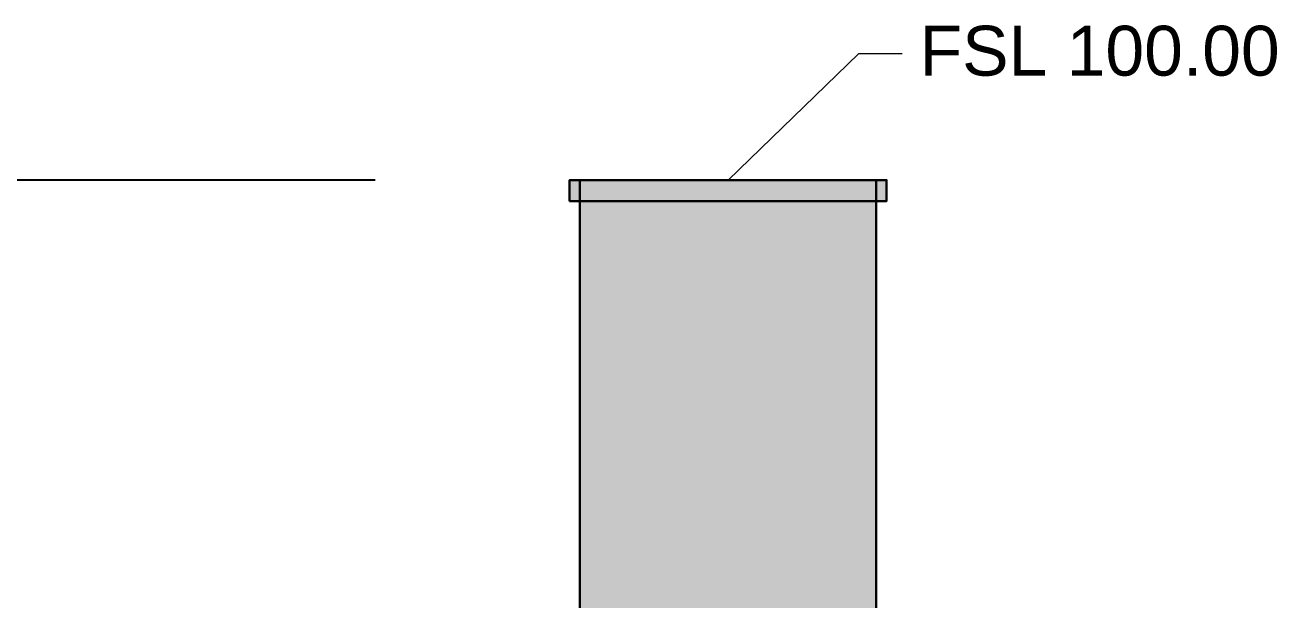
# Model space of a CAD drawing. Header units: millimetres. Extents: x -3034 to 15814, y -2134 to 3720.
# Drawn here: x -868 to 1669, y 2149 to 3314 of the extents above; entities that cross this region are included whole.
import ezdxf

# ---------------------------------------------------------------- set-up
doc = ezdxf.new("R2010")
doc.units = ezdxf.units.MM
for name, color, linetype in [('ANNOTATIONS', 7, 'Continuous'), ('DIMENSIONS', 7, 'Continuous'), ('LEADERS', 7, 'Continuous'), ('MANHOLES', 3, 'Continuous')]:
    doc.layers.add(name, color=color, linetype=linetype)
doc.styles.add('ARIAL', font='arial.ttf')
doc.dimstyles.get("Standard").update_dxf_attribs({"dimtxt": 2.5, "dimasz": 2.5, "dimexe": 1.25, "dimexo": 0.625, "dimtad": 1, "dimcen": 2.5, "dimazin": 3, "dimtfac": 1, "dimtmove": 0, "dimatfit": 3})

msp = doc.modelspace()

# ---------------------------------------------------------------- linework, layer by layer
at = {"layer": 'LEADERS', "lineweight": 18}
for p, q in [((821.1, 3255.8), (556.5, 3000)), ((909.3, 3255.8), (821.1, 3255.8))]:
    msp.add_line(p, q, dxfattribs=at)
at = {"layer": 'MANHOLES', "lineweight": 30}
for points in [[(235.4, 2957.7), (877.7, 2957.7), (877.7, 3000), (235.4, 3000)], [(256.5, 1560), (856.5, 1560), (856.5, 3000), (256.5, 3000)]]:
    msp.add_lwpolyline(points, close=True, dxfattribs=at)
at = {"layer": 'MANHOLES', "true_color": 0x737373}
msp.add_solid([(235.4, 2957.7), (877.7, 2957.7), (235.4, 3000), (877.7, 3000)], dxfattribs=at)
at = {"layer": 'MANHOLES', "true_color": 0xb8b8b8}
msp.add_solid([(256.5, 1560), (856.5, 1560), (256.5, 3000), (856.5, 3000)], dxfattribs=at)

# ---------------------------------------------------------------- texts
at = {"layer": 'ANNOTATIONS', "style": 'ARIAL'}
msp.add_text('FSL 100.00', height=101.04, dxfattribs=at).set_placement((944.6, 3211.7))

# ---------------------------------------------------------------- dimensions: what is measured, and where the dimension line sits
at = {"layer": 'DIMENSIONS'}
for base, p1 in [((-2716.4, 0), (-158.7, 0)), ((-2363.6, 0), (-158.7, 0)), ((-2010.8, 1000), (-158.7, 1000)), ((-1658.1, 1560), (-158.7, 1560))]:
    msp.add_linear_dim(base=base, p1=p1, p2=(-158.7, 3000), angle=90, dimstyle='Standard', override={"dimtxt": 101.035556, "dimasz": 79.375, "dimexe": 52.916667, "dimexo": 0, "dimgap": 44.097222, "dimtad": 1, "dimtih": 0, "dimtoh": 0, "dimdec": 0, "dimtxsty": 'ARIAL', "dimclrd": 7, "dimclre": 7, "dimclrt": 7}, dxfattribs=at).render()

doc.saveas('drawing.dxf')
